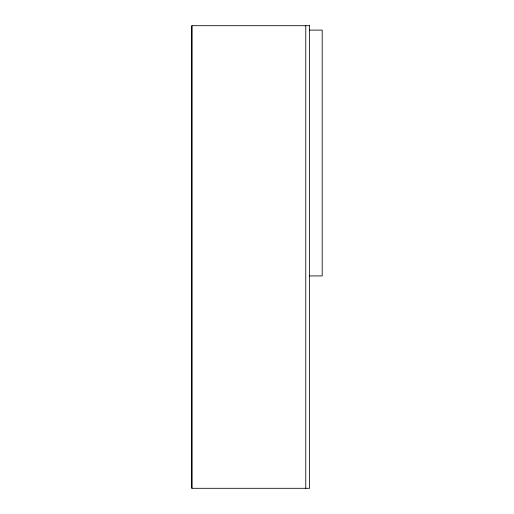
<?xml version="1.0" encoding="UTF-8"?>
<svg xmlns="http://www.w3.org/2000/svg" width="514" height="514" viewBox="0 0 514 514"><rect width="100%" height="100%" fill="white"/><g stroke="black" fill="none" stroke-linecap="round" stroke-linejoin="round"><path stroke-width="0.77" d="M309.415 30.114L322.194 30.114L322.194 275.922L309.415 275.922M305.772 25.7L305.772 488.3M191.934 25.7L191.934 488.3M309.556 25.7L191.806 25.7L191.806 488.3L309.556 488.3L309.556 25.7"/></g></svg>
